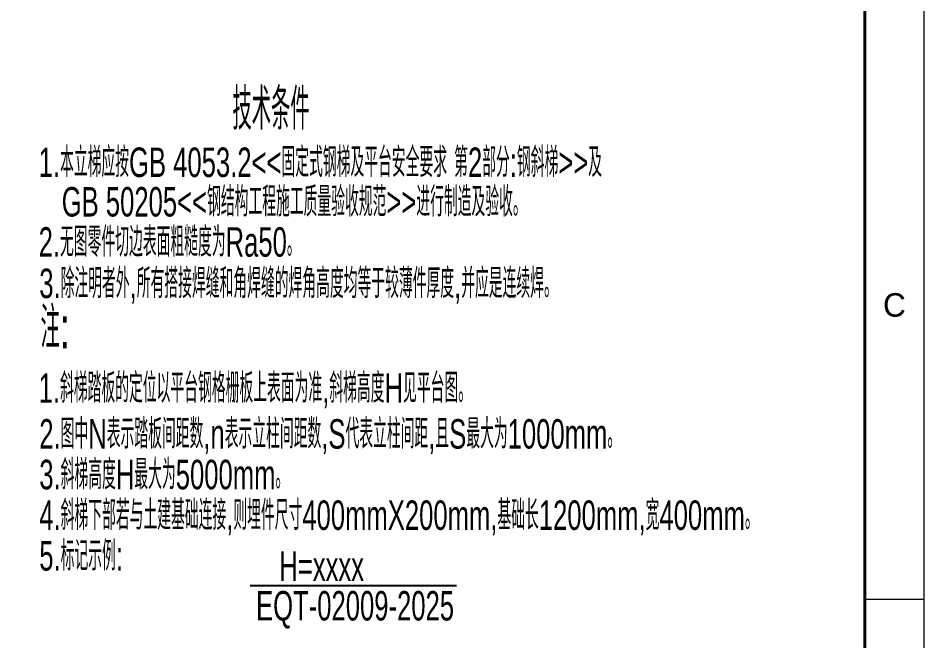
# Model space of a CAD drawing. Extents: x 148 to 221443, y -36682 to 6758.
# Drawn here: x 188961 to 192033, y -10451 to -8338 of the extents above; entities that cross this region are included whole.
import ezdxf
from ezdxf.enums import TextEntityAlignment as Align

# ---------------------------------------------------------------- set-up
doc = ezdxf.new("R2010")
doc.units = 0
doc.header["$LTSCALE"] = 10
doc.header["$MEASUREMENT"] = 0
doc.layers.add('2', color=4, linetype='Continuous')
doc.layers.add('2（细实线）', color=3, linetype='Continuous', lineweight=20)
doc.layers.add('图框层', color=7, linetype='Continuous', lineweight=15)
doc.styles.add('HZ', font='ROMS.SHX', dxfattribs={"width": 0.75, "bigfont": 'GBCBIG.SHX'})

# ---------------------------------------------------------------- blocks, each defined once
blk = doc.blocks.new('a2')
blk.add_line((15905.09, 9816.74), (15895.09, 9816.74))
at = {"layer": '图框层', "ltscale": 10}
blk.add_lwpolyline([(15311.09, 10126.74), (15905.09, 10126.74), (15905.09, 9706.74), (15311.09, 9706.74)], close=True, dxfattribs=at)
at = {"layer": '图框层', "ltscale": 10, "const_width": 0.5}
blk.add_lwpolyline([(15336.09, 10116.74), (15895.09, 10116.74), (15895.09, 9716.74), (15336.09, 9716.74)], close=True, dxfattribs=at)
at = {"style": 'HZ'}
blk.add_text('C', height=4, dxfattribs=at).set_placement((15900.09, 9866.74), align=Align.MIDDLE)

msp = doc.modelspace()

# ---------------------------------------------------------------- linework, layer by layer
at = {"color": 3, "linetype": 'Continuous'}
msp.add_line((189748.5519, -10262.7783), (190448.5509, -10262.7783), dxfattribs=at)

# ---------------------------------------------------------------- block references
at = {"layer": '2（细实线）', "xscale": 20, "yscale": 20, "zscale": 20}
msp.add_blockref('a2', (-126068.2427, -206645.9746), dxfattribs=at)

# ---------------------------------------------------------------- texts
at = {"color": 3, "style": 'HZ', "width": 0.65}
for s, p in [('技术条件', (189687.9078, -8716.6706)), ('注:', (189036.9908, -9457.8872))]:
    msp.add_text(s, height=140, dxfattribs=at).set_placement(p)
at = {"color": 3, "linetype": 'Continuous', "style": 'HZ', "width": 0.65}
msp.add_text('EQT-02009-2025', height=100, dxfattribs=at).set_placement((189768.1292, -10381.868))
at = {"layer": '2', "color": 3, "linetype": 'Continuous', "style": 'HZ', "width": 0.65}
for s, p in [('1.本立梯应按GB 4053.2<<固定式钢梯及平台安全要求 第2部分:钢斜梯>>及', (189030.8108, -8877.0908)), ('GB 50205<<钢结构工程施工质量验收规范>>进行制造及验收。', (189108.9065, -9011.1334)), ('2.无图零件切边表面粗糙度为Ra50。', (189030.7612, -9147.4331)), ('3.除注明者外,所有搭接焊缝和角焊缝的焊角高度均等于较薄件厚度,并应是连续焊。', (189032.8892, -9287.9948)), ('1.斜梯踏板的定位以平台钢格栅板上表面为准,斜梯高度H见平台图。', (189030.7612, -9643.0634)), ('2.图中N表示踏板间距数,n表示立柱间距数,S代表立柱间距,且S最大为1000mm。', (189032.8892, -9798.6568)), ('3.斜梯高度H最大为5000mm。', (189032.8892, -9936.6029)), ('4.斜梯下部若与土建基础连接,则埋件尺寸400mmX200mm,基础长1200mm,宽400mm。', (189032.8892, -10074.5122)), ('5.标记示例:', (189032.8892, -10212.4031)), ('  H=xxxx', (189798.7382, -10247.5906))]:
    msp.add_text(s, height=100, dxfattribs=at).set_placement(p)

doc.saveas('drawing.dxf')
